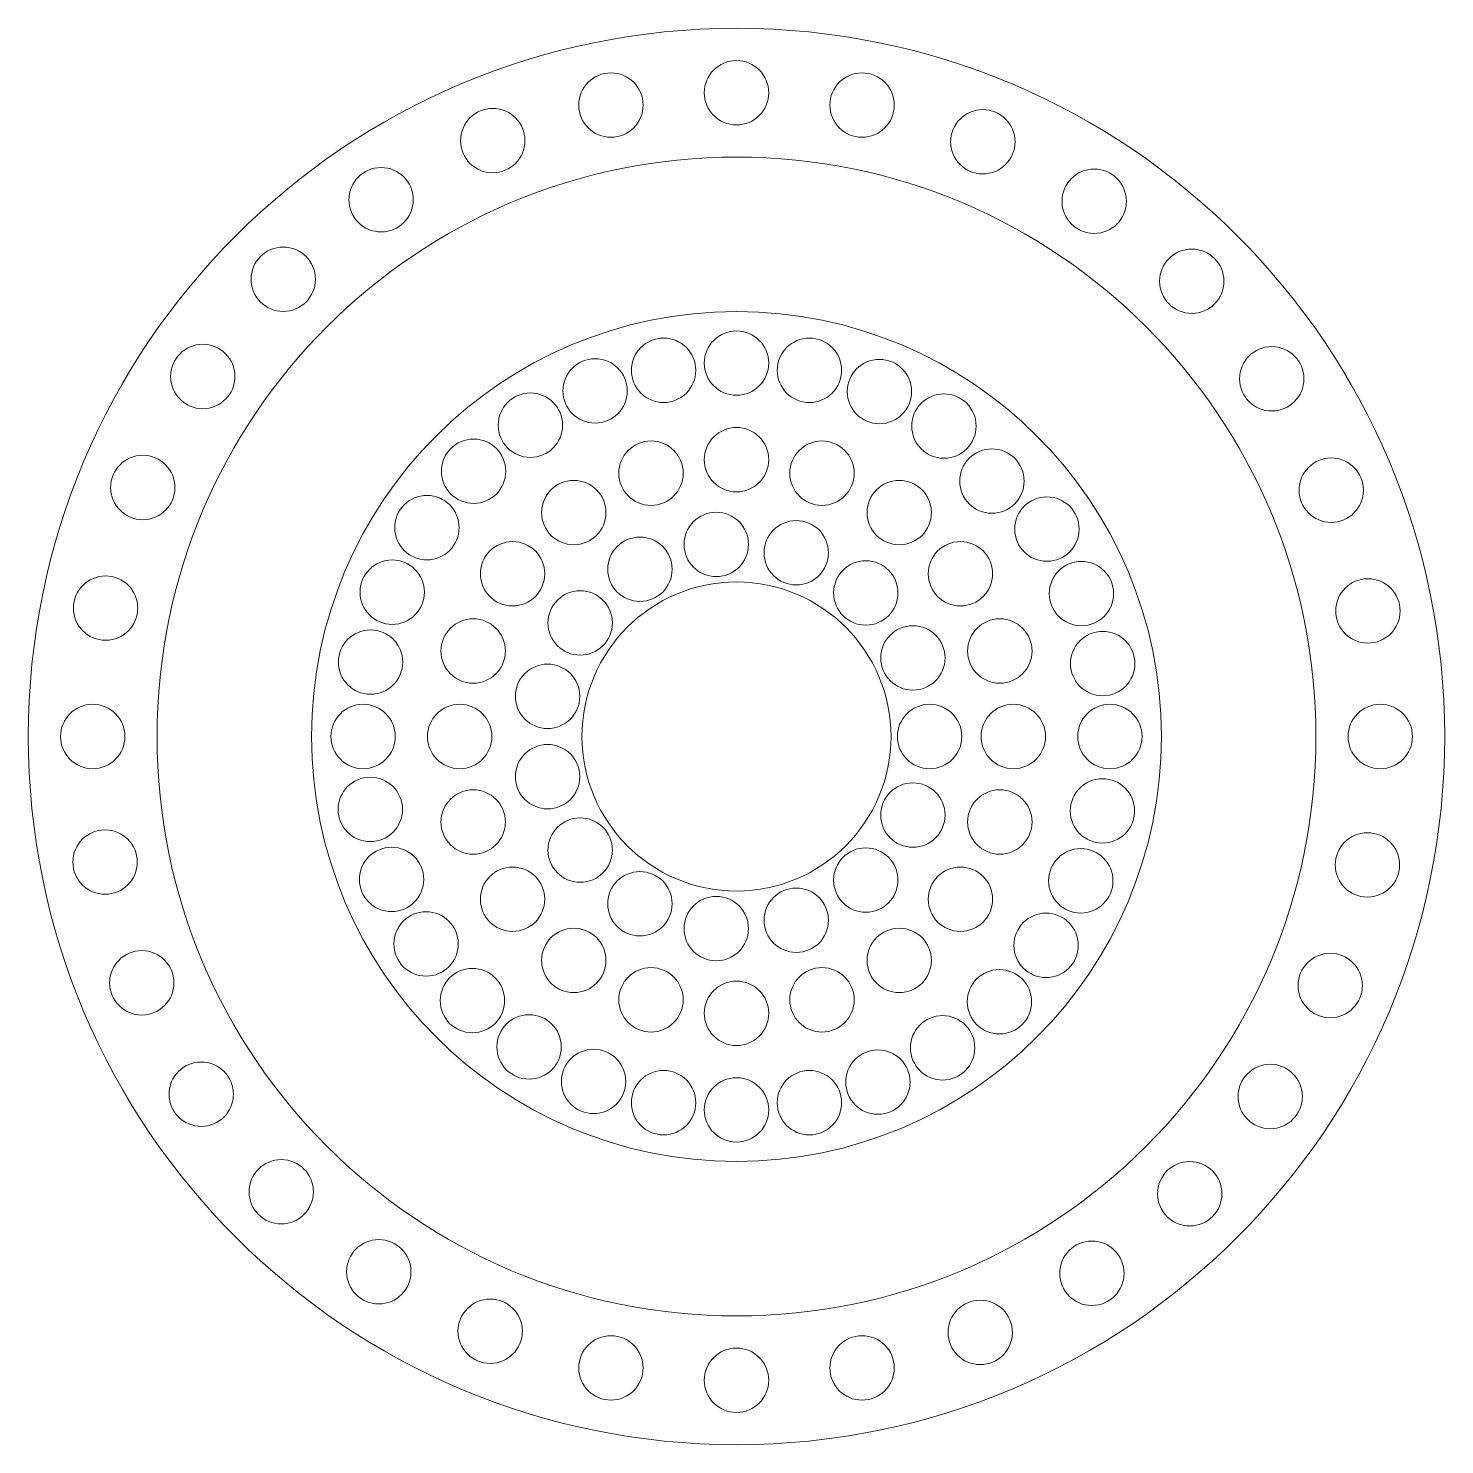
# Model space of a CAD drawing. Header units: millimetres. Extents: x 35 to 145, y 5 to 115.
import ezdxf

# ---------------------------------------------------------------- set-up
doc = ezdxf.new("R2010")
doc.units = ezdxf.units.MM
doc.layers.add('cut', color=1, linetype='Continuous', lineweight=0, true_color=0xff0000)

msp = doc.modelspace()

# ---------------------------------------------------------------- linework, layer by layer
at = {"layer": 'cut'}
for centre, radius in [((90, 60), 55), ((90, 110), 2.5), ((80.25, 109.04), 2.5), ((99.75, 109.04), 2.5), ((71.07, 106.28), 2.5), ((109.13, 106.19), 2.5), ((90, 60), 45), ((62.4, 101.69), 2.5), ((117.78, 101.57), 2.5), ((54.8, 95.51), 2.5), ((125.36, 95.36), 2.5), ((90, 60), 33), ((90, 89), 2.5), ((48.55, 87.96), 2.5), ((84.34, 88.44), 2.5), ((95.66, 88.44), 2.5), ((131.57, 87.78), 2.5), ((79.02, 86.84), 2.5), ((101.1, 86.79), 2.5), ((73.99, 84.18), 2.5), ((106.11, 84.11), 2.5), ((90, 81.5), 2.5), ((69.58, 80.6), 2.5), ((83.36, 80.45), 2.5), ((96.64, 80.45), 2.5), ((43.89, 79.34), 2.5), ((109.84, 79.84), 2.5), ((136.19, 79.13), 2.5), ((77.36, 77.39), 2.5), ((102.64, 77.39), 2.5), ((65.96, 76.22), 2.5), ((114.11, 76.11), 2.5), ((88.43, 74.92), 2.5), ((94.64, 74.27), 2.5), ((72.61, 72.64), 2.5), ((82.5, 72.99), 2.5), ((107.39, 72.64), 2.5), ((63.26, 71.21), 2.5), ((100.04, 71.15), 2.5), ((116.79, 71.1), 2.5), ((41, 69.97), 2.5), ((90, 60), 12), ((139.04, 69.75), 2.5), ((77.86, 68.82), 2.5), ((61.58, 65.78), 2.5), ((69.55, 66.64), 2.5), ((103.7, 66.1), 2.5), ((110.45, 66.64), 2.5), ((118.44, 65.66), 2.5), ((75.33, 63.12), 2.5), ((40, 60), 2.5), ((61, 60), 2.5), ((68.5, 60), 2.5), ((105, 60), 2.5), ((111.5, 60), 2.5), ((119, 60), 2.5), ((140, 60), 2.5), ((50, 60), 0), ((90, 60), 0), ((90, 60), 0), ((75.33, 56.88), 2.5), ((61.56, 54.34), 2.5), ((103.7, 53.9), 2.5), ((118.42, 54.22), 2.5), ((69.55, 53.36), 2.5), ((110.45, 53.36), 2.5), ((77.86, 51.18), 2.5), ((40.96, 50.25), 2.5), ((139, 50.03), 2.5), ((63.21, 48.9), 2.5), ((100.04, 48.85), 2.5), ((116.74, 48.79), 2.5), ((72.61, 47.36), 2.5), ((82.5, 47.01), 2.5), ((107.39, 47.36), 2.5), ((88.43, 45.08), 2.5), ((94.64, 45.73), 2.5), ((65.89, 43.89), 2.5), ((114.04, 43.78), 2.5), ((77.36, 42.61), 2.5), ((102.64, 42.61), 2.5), ((43.81, 40.87), 2.5), ((136.11, 40.66), 2.5), ((69.49, 39.49), 2.5), ((83.36, 39.55), 2.5), ((96.64, 39.55), 2.5), ((110.42, 39.4), 2.5), ((90, 38.5), 2.5), ((73.89, 35.89), 2.5), ((106.01, 35.82), 2.5), ((78.9, 33.21), 2.5), ((100.98, 33.16), 2.5), ((48.43, 32.22), 2.5), ((131.45, 32.04), 2.5), ((84.34, 31.56), 2.5), ((90, 31), 2.5), ((95.66, 31.56), 2.5), ((54.64, 24.64), 2.5), ((125.2, 24.49), 2.5), ((62.22, 18.43), 2.5), ((117.6, 18.31), 2.5), ((70.87, 13.81), 2.5), ((108.93, 13.72), 2.5), ((80.25, 10.96), 2.5), ((99.75, 10.96), 2.5), ((90, 10), 2.5)]:
    msp.add_circle(centre, radius, dxfattribs=at)

doc.saveas('drawing.dxf')
